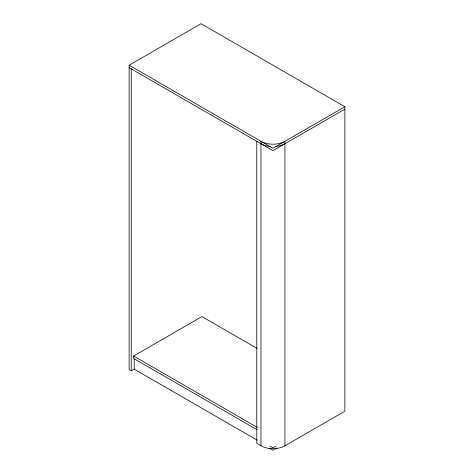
<?xml version="1.0" encoding="UTF-8"?>
<svg xmlns="http://www.w3.org/2000/svg" width="474" height="474" viewBox="0 0 474 474"><rect width="100%" height="100%" fill="white"/><g stroke="black" fill="none" stroke-linecap="round" stroke-linejoin="round"><path stroke-width="0.71" d="M134.415 369.062L131.233 370.899L129.135 369.684L129.135 65.216L201.047 23.7L344.865 106.733L344.865 411.207L284.939 445.803A16.951 9.788 0 0 1 260.973 445.803L256.778 443.38L256.778 141.335M344.865 106.733L272.953 148.255L129.135 65.216M344.865 109.156L272.953 150.673L129.135 67.64M257.252 429.817L133.627 358.439L133.627 356.021L201.942 316.579L257.032 348.384M276.164 446.028L272.953 447.877L269.801 446.058M276.804 448.078L272.953 450.3L269.173 448.114M133.627 356.021L257.252 427.394M257.21 440.168L134.225 369.169L134.225 358.836M284.939 445.803L284.939 141.335A16.951 9.788 0 0 1 260.973 141.335L260.973 445.803M131.233 68.849L131.233 370.899M284.939 143.758A16.951 9.788 0 0 1 275.607 146.502M270.304 146.502A16.951 9.788 0 0 1 260.973 143.758"/></g></svg>
